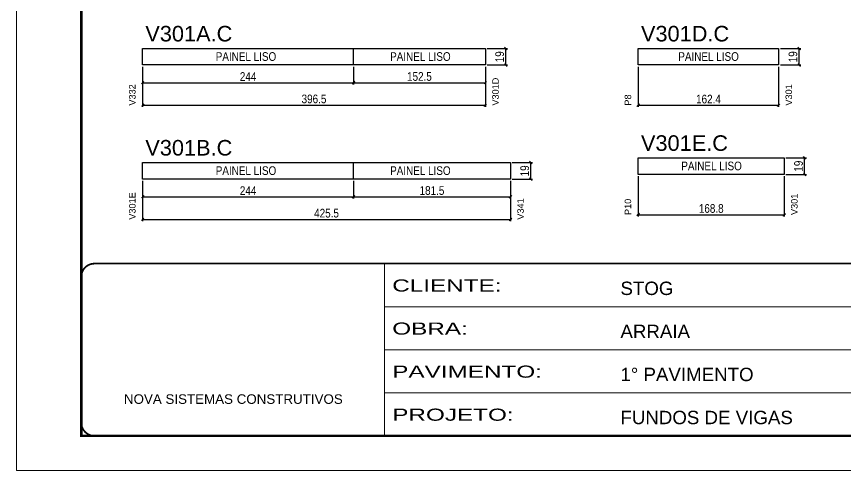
# Model space of a CAD drawing. Extents: x -3394 to 16474, y 3662 to 14397.
# Drawn here: x 5857 to 6816, y 12198 to 12723 of the extents above; entities that cross this region are included whole.
import ezdxf

# ---------------------------------------------------------------- set-up
doc = ezdxf.new("R2010")
doc.units = 0
doc.linetypes.add('CONTINUO', pattern=[0])
doc.linetypes.add('DASHED', pattern=[0.75, 0.5, -0.25])
doc.layers.get('0').update_dxf_attribs({"linetype": 'CONTINUOUS'})
doc.layers.get('Defpoints').update_dxf_attribs({"linetype": 'CONTINUOUS'})
for name, color, linetype in [('COTA', 241, 'CONTINUOUS'), ('NOMENCLATURA', 7, 'CONTINUOUS'), ('Painéis', 200, 'CONTINUOUS')]:
    doc.layers.add(name, color=color, linetype=linetype)
doc.layers.add('Folhas', color=255, linetype='CONTINUOUS', lineweight=9)
doc.layers.add('SARRAFO DE PRESSAO', color=251, linetype='DASHED', lineweight=9)
doc.styles.add('ARIAL', font='arial.ttf')
doc.styles.add('COTA TECNICA', font='techl___.ttf', dxfattribs={"height": 10})
doc.styles.add('Tecnologia', font='')
doc.styles.get('Tecnologia').set_extended_font_data('Forgotten Futurist')
doc.dimstyles.new('PAINEL', dxfattribs={"dimtxt": 10, "dimasz": 3, "dimexe": 3, "dimexo": 3, "dimgap": 3, "dimtad": 1, "dimdec": 1, "dimzin": 12, "dimdsep": 46, "dimtxsty": 'COTA TECNICA', "dimblk1": 'OBLIQUE', "dimblk2": 'OBLIQUE', "dimsah": 1, "dimcen": 0.9, "dimclrd": 4, "dimclre": 4, "dimclrt": 240, "dimadec": 1, "dimazin": 3, "dimtfac": 1, "dimtdec": 1, "dimtmove": 0, "dimatfit": 3, "dimfxl": 1, "dimtolj": 1, "dimtzin": 12, "dimarcsym": 0})

# ---------------------------------------------------------------- blocks, each defined once
blk = doc.blocks.new('9999999999')
at = {"color": 30, "linetype": 'CONTINUO'}
for p, q in [((98564.56, 34230.21), (98564.56, 34429.45)), ((98564.56, 34379.64), (99583.98, 34379.64)), ((98564.56, 34329.83), (99487.98, 34329.83)), ((98564.56, 34280.02), (99487.98, 34280.02))]:
    blk.add_line(p, q, dxfattribs=at)
at = {"color": 30, "linetype": 'CONTINUO', "const_width": 2}
blk.add_lwpolyline([(99583.98, 34230.21), (99583.98, 34414.45, 0.414214), (99568.98, 34429.45), (98228.98, 34429.45, 0.414214), (98213.98, 34414.45), (98213.98, 34245.21, 0.414214), (98228.98, 34230.21), (99583.98, 34230.21)], format="xyb", dxfattribs=at)
at = {"layer": 'Folhas'}
blk.add_lwpolyline([(98138.98, 34190.21), (99623.98, 34190.21), (99623.98, 35240.21), (98138.98, 35240.21)], close=True, dxfattribs=at)
at = {"layer": 'Folhas', "color": 30, "const_width": 3}
blk.add_lwpolyline([(98213.98, 34230.21), (99583.98, 34230.21), (99583.98, 35200.21), (98213.98, 35200.21)], close=True, dxfattribs=at)
at = {"color": 7, "linetype": 'Continuous', "ltscale": 5, "style": 'ARIAL'}
for s, height, p in [('STOG', 15.483, (98837.68, 34393.13)), ('ARRAIA', 15.483, (98837.68, 34343.32)), ('1° PAVIMENTO', 15.4829, (98837.68, 34293.51)), ('NOVA SISTEMAS CONSTRUTIVOS', 11.0592, (98263.19, 34267.21)), ('FUNDOS DE VIGAS', 15.4829, (98837.68, 34243.7))]:
    blk.add_text(s, height=height, dxfattribs=at).set_placement(p)
at = {"layer": 'Folhas', "color": 7, "style": 'Tecnologia', "width": 1.5}
for s, p in [('CLIENTE:', (98573.65, 34397.17)), ('OBRA:', (98573.65, 34347.31)), ('PAVIMENTO:', (98573.65, 34297.5)), ('PROJETO:', (98573.65, 34247.69))]:
    blk.add_text(s, height=14, dxfattribs=at).set_placement(p)
blk = doc.blocks.new('_Oblique')
at = {"color": 0, "linetype": 'ByBlock', "lineweight": -2}
blk.add_line((-0.5, -0.5), (0.5, 0.5), dxfattribs=at)
blk = doc.blocks.new('*D41')
at = {"layer": 'COTA', "color": 4, "linetype": 'Continuous', "lineweight": -2, "transparency": 16777216}
for p, q in [((6003.09, 12665.02), (6003.09, 12644.55)), ((6247.09, 12665.02), (6247.09, 12644.55)), ((6003.09, 12646.55), (6247.09, 12646.55))]:
    blk.add_line(p, q, dxfattribs=at)
at = {"layer": 'Defpoints', "color": 0, "linetype": 'Continuous', "transparency": 16777216}
for p in [(6003.09, 12667.02), (6247.09, 12667.02), (6247.09, 12646.55)]:
    blk.add_point(p, dxfattribs=at)
at = {"layer": 'COTA', "color": 4, "linetype": 'Continuous', "lineweight": -2, "transparency": 16777216, "xscale": 3, "yscale": 3, "zscale": 3, "rotation": 180}
blk.add_blockref('_Oblique', (6003.09, 12646.55), dxfattribs=at)
at = {"layer": 'COTA', "color": 4, "linetype": 'Continuous', "lineweight": -2, "transparency": 16777216, "xscale": 3, "yscale": 3, "zscale": 3}
blk.add_blockref('_Oblique', (6247.09, 12646.55), dxfattribs=at)
at = {"layer": 'COTA', "color": 240, "linetype": 'Continuous', "transparency": 16777216, "insert": (6125.09, 12653.63), "char_height": 10, "attachment_point": 5, "style": 'COTA TECNICA'}
blk.add_mtext('\\A1;244', dxfattribs=at)
blk = doc.blocks.new('*D42')
at = {"layer": 'COTA', "color": 4, "linetype": 'Continuous', "lineweight": -2, "transparency": 16777216}
for p, q in [((6247.09, 12665.02), (6247.09, 12644.55)), ((6399.59, 12665.02), (6399.59, 12644.55)), ((6247.09, 12646.55), (6399.59, 12646.55))]:
    blk.add_line(p, q, dxfattribs=at)
at = {"layer": 'Defpoints', "color": 0, "linetype": 'Continuous', "transparency": 16777216}
for p in [(6247.09, 12667.02), (6399.59, 12667.02), (6399.59, 12646.55)]:
    blk.add_point(p, dxfattribs=at)
at = {"layer": 'COTA', "color": 4, "linetype": 'Continuous', "lineweight": -2, "transparency": 16777216, "xscale": 3, "yscale": 3, "zscale": 3, "rotation": 180}
blk.add_blockref('_Oblique', (6247.09, 12646.55), dxfattribs=at)
at = {"layer": 'COTA', "color": 4, "linetype": 'Continuous', "lineweight": -2, "transparency": 16777216, "xscale": 3, "yscale": 3, "zscale": 3}
blk.add_blockref('_Oblique', (6399.59, 12646.55), dxfattribs=at)
at = {"layer": 'COTA', "color": 240, "linetype": 'Continuous', "transparency": 16777216, "insert": (6323.34, 12653.66), "char_height": 10, "attachment_point": 5, "style": 'COTA TECNICA'}
blk.add_mtext('\\A1;152.5', dxfattribs=at)
blk = doc.blocks.new('*D43')
at = {"layer": 'COTA', "color": 4, "linetype": 'Continuous', "lineweight": -2, "transparency": 16777216}
for p, q in [((6003.09, 12665.02), (6003.09, 12618.41)), ((6399.59, 12665.02), (6399.59, 12618.41)), ((6003.09, 12620.41), (6399.59, 12620.41))]:
    blk.add_line(p, q, dxfattribs=at)
at = {"layer": 'Defpoints', "color": 0, "linetype": 'Continuous', "transparency": 16777216}
for p in [(6003.09, 12667.02), (6399.59, 12667.02), (6399.59, 12620.41)]:
    blk.add_point(p, dxfattribs=at)
at = {"layer": 'COTA', "color": 4, "linetype": 'Continuous', "lineweight": -2, "transparency": 16777216, "xscale": 3, "yscale": 3, "zscale": 3, "rotation": 180}
blk.add_blockref('_Oblique', (6003.09, 12620.41), dxfattribs=at)
at = {"layer": 'COTA', "color": 4, "linetype": 'Continuous', "lineweight": -2, "transparency": 16777216, "xscale": 3, "yscale": 3, "zscale": 3}
blk.add_blockref('_Oblique', (6399.59, 12620.41), dxfattribs=at)
at = {"layer": 'COTA', "color": 240, "linetype": 'Continuous', "transparency": 16777216, "insert": (6201.34, 12627.66), "char_height": 10, "attachment_point": 5, "style": 'COTA TECNICA'}
blk.add_mtext('\\A1;396.5', dxfattribs=at)
blk = doc.blocks.new('*D44')
at = {"layer": 'COTA', "color": 4, "linetype": 'Continuous', "lineweight": -2, "transparency": 16777216}
for p, q in [((6401.59, 12686.02), (6425.27, 12686.02)), ((6423.27, 12667.02), (6423.27, 12686.02)), ((6401.59, 12667.02), (6425.27, 12667.02))]:
    blk.add_line(p, q, dxfattribs=at)
at = {"layer": 'Defpoints', "color": 0, "linetype": 'Continuous', "transparency": 16777216}
for p in [(6399.59, 12686.02), (6423.27, 12686.02), (6399.59, 12667.02)]:
    blk.add_point(p, dxfattribs=at)
at = {"layer": 'COTA', "color": 4, "linetype": 'Continuous', "lineweight": -2, "transparency": 16777216, "xscale": 3, "yscale": 3, "zscale": 3}
for p, rotation in [((6423.27, 12686.02), 90), ((6423.27, 12667.02), 270)]:
    blk.add_blockref('_Oblique', p, dxfattribs=dict(at, rotation=rotation))
at = {"layer": 'COTA', "color": 240, "linetype": 'Continuous', "transparency": 16777216, "insert": (6416.18, 12676.52), "char_height": 10, "attachment_point": 5, "rotation": 90, "style": 'COTA TECNICA'}
blk.add_mtext('\\A1;19', dxfattribs=at)
blk = doc.blocks.new('*D45')
at = {"layer": 'COTA', "color": 4, "linetype": 'Continuous', "lineweight": -2, "transparency": 16777216}
for p, q in [((6003.09, 12533.03), (6003.09, 12512.56)), ((6247.09, 12533.03), (6247.09, 12512.56)), ((6003.09, 12514.56), (6247.09, 12514.56))]:
    blk.add_line(p, q, dxfattribs=at)
at = {"layer": 'Defpoints', "color": 0, "linetype": 'Continuous', "transparency": 16777216}
for p in [(6003.09, 12535.03), (6247.09, 12535.03), (6247.09, 12514.56)]:
    blk.add_point(p, dxfattribs=at)
at = {"layer": 'COTA', "color": 4, "linetype": 'Continuous', "lineweight": -2, "transparency": 16777216, "xscale": 3, "yscale": 3, "zscale": 3, "rotation": 180}
blk.add_blockref('_Oblique', (6003.09, 12514.56), dxfattribs=at)
at = {"layer": 'COTA', "color": 4, "linetype": 'Continuous', "lineweight": -2, "transparency": 16777216, "xscale": 3, "yscale": 3, "zscale": 3}
blk.add_blockref('_Oblique', (6247.09, 12514.56), dxfattribs=at)
at = {"layer": 'COTA', "color": 240, "linetype": 'Continuous', "transparency": 16777216, "insert": (6125.09, 12521.63), "char_height": 10, "attachment_point": 5, "style": 'COTA TECNICA'}
blk.add_mtext('\\A1;244', dxfattribs=at)
blk = doc.blocks.new('*D46')
at = {"layer": 'COTA', "color": 4, "linetype": 'Continuous', "lineweight": -2, "transparency": 16777216}
for p, q in [((6247.09, 12533.03), (6247.09, 12512.56)), ((6428.59, 12533.03), (6428.59, 12512.56)), ((6247.09, 12514.56), (6428.59, 12514.56))]:
    blk.add_line(p, q, dxfattribs=at)
at = {"layer": 'Defpoints', "color": 0, "linetype": 'Continuous', "transparency": 16777216}
for p in [(6247.09, 12535.03), (6428.59, 12535.03), (6428.59, 12514.56)]:
    blk.add_point(p, dxfattribs=at)
at = {"layer": 'COTA', "color": 4, "linetype": 'Continuous', "lineweight": -2, "transparency": 16777216, "xscale": 3, "yscale": 3, "zscale": 3, "rotation": 180}
blk.add_blockref('_Oblique', (6247.09, 12514.56), dxfattribs=at)
at = {"layer": 'COTA', "color": 4, "linetype": 'Continuous', "lineweight": -2, "transparency": 16777216, "xscale": 3, "yscale": 3, "zscale": 3}
blk.add_blockref('_Oblique', (6428.59, 12514.56), dxfattribs=at)
at = {"layer": 'COTA', "color": 240, "linetype": 'Continuous', "transparency": 16777216, "insert": (6337.84, 12521.69), "char_height": 10, "attachment_point": 5, "style": 'COTA TECNICA'}
blk.add_mtext('\\A1;181.5', dxfattribs=at)
blk = doc.blocks.new('*D47')
at = {"layer": 'COTA', "color": 4, "linetype": 'Continuous', "lineweight": -2, "transparency": 16777216}
for p, q in [((6003.09, 12533.03), (6003.09, 12486.42)), ((6428.59, 12533.03), (6428.59, 12486.42)), ((6003.09, 12488.42), (6428.59, 12488.42))]:
    blk.add_line(p, q, dxfattribs=at)
at = {"layer": 'Defpoints', "color": 0, "linetype": 'Continuous', "transparency": 16777216}
for p in [(6003.09, 12535.03), (6428.59, 12535.03), (6428.59, 12488.42)]:
    blk.add_point(p, dxfattribs=at)
at = {"layer": 'COTA', "color": 4, "linetype": 'Continuous', "lineweight": -2, "transparency": 16777216, "xscale": 3, "yscale": 3, "zscale": 3, "rotation": 180}
blk.add_blockref('_Oblique', (6003.09, 12488.42), dxfattribs=at)
at = {"layer": 'COTA', "color": 4, "linetype": 'Continuous', "lineweight": -2, "transparency": 16777216, "xscale": 3, "yscale": 3, "zscale": 3}
blk.add_blockref('_Oblique', (6428.59, 12488.42), dxfattribs=at)
at = {"layer": 'COTA', "color": 240, "linetype": 'Continuous', "transparency": 16777216, "insert": (6215.84, 12495.53), "char_height": 10, "attachment_point": 5, "style": 'COTA TECNICA'}
blk.add_mtext('\\A1;425.5', dxfattribs=at)
blk = doc.blocks.new('*D48')
at = {"layer": 'COTA', "color": 4, "linetype": 'Continuous', "lineweight": -2, "transparency": 16777216}
for p, q in [((6430.59, 12554.03), (6454.27, 12554.03)), ((6452.27, 12535.03), (6452.27, 12554.03)), ((6430.59, 12535.03), (6454.27, 12535.03))]:
    blk.add_line(p, q, dxfattribs=at)
at = {"layer": 'Defpoints', "color": 0, "linetype": 'Continuous', "transparency": 16777216}
for p in [(6428.59, 12554.03), (6452.27, 12554.03), (6428.59, 12535.03)]:
    blk.add_point(p, dxfattribs=at)
at = {"layer": 'COTA', "color": 4, "linetype": 'Continuous', "lineweight": -2, "transparency": 16777216, "xscale": 3, "yscale": 3, "zscale": 3}
for p, rotation in [((6452.27, 12554.03), 90), ((6452.27, 12535.03), 270)]:
    blk.add_blockref('_Oblique', p, dxfattribs=dict(at, rotation=rotation))
at = {"layer": 'COTA', "color": 240, "linetype": 'Continuous', "transparency": 16777216, "insert": (6445.18, 12544.53), "char_height": 10, "attachment_point": 5, "rotation": 90, "style": 'COTA TECNICA'}
blk.add_mtext('\\A1;19', dxfattribs=at)
blk = doc.blocks.new('*D49')
at = {"layer": 'COTA', "color": 4, "linetype": 'Continuous', "lineweight": -2, "transparency": 16777216}
for p, q in [((6576.57, 12665.02), (6576.57, 12618.41)), ((6738.97, 12665.02), (6738.97, 12618.41)), ((6576.57, 12620.41), (6738.97, 12620.41))]:
    blk.add_line(p, q, dxfattribs=at)
at = {"layer": 'Defpoints', "color": 0, "linetype": 'Continuous', "transparency": 16777216}
for p in [(6576.57, 12667.02), (6738.97, 12667.02), (6738.97, 12620.41)]:
    blk.add_point(p, dxfattribs=at)
at = {"layer": 'COTA', "color": 4, "linetype": 'Continuous', "lineweight": -2, "transparency": 16777216, "xscale": 3, "yscale": 3, "zscale": 3, "rotation": 180}
blk.add_blockref('_Oblique', (6576.57, 12620.41), dxfattribs=at)
at = {"layer": 'COTA', "color": 4, "linetype": 'Continuous', "lineweight": -2, "transparency": 16777216, "xscale": 3, "yscale": 3, "zscale": 3}
blk.add_blockref('_Oblique', (6738.97, 12620.41), dxfattribs=at)
at = {"layer": 'COTA', "color": 240, "linetype": 'Continuous', "transparency": 16777216, "insert": (6657.77, 12627.52), "char_height": 10, "attachment_point": 5, "style": 'COTA TECNICA'}
blk.add_mtext('\\A1;162.4', dxfattribs=at)
blk = doc.blocks.new('*D50')
at = {"layer": 'COTA', "color": 4, "linetype": 'Continuous', "lineweight": -2, "transparency": 16777216}
for p, q in [((6740.97, 12686.02), (6764.65, 12686.02)), ((6762.65, 12667.02), (6762.65, 12686.02)), ((6740.97, 12667.02), (6764.65, 12667.02))]:
    blk.add_line(p, q, dxfattribs=at)
at = {"layer": 'Defpoints', "color": 0, "linetype": 'Continuous', "transparency": 16777216}
for p in [(6738.97, 12686.02), (6762.65, 12686.02), (6738.97, 12667.02)]:
    blk.add_point(p, dxfattribs=at)
at = {"layer": 'COTA', "color": 4, "linetype": 'Continuous', "lineweight": -2, "transparency": 16777216, "xscale": 3, "yscale": 3, "zscale": 3}
for p, rotation in [((6762.65, 12686.02), 90), ((6762.65, 12667.02), 270)]:
    blk.add_blockref('_Oblique', p, dxfattribs=dict(at, rotation=rotation))
at = {"layer": 'COTA', "color": 240, "linetype": 'Continuous', "transparency": 16777216, "insert": (6755.56, 12676.52), "char_height": 10, "attachment_point": 5, "rotation": 90, "style": 'COTA TECNICA'}
blk.add_mtext('\\A1;19', dxfattribs=at)
blk = doc.blocks.new('*D51')
at = {"layer": 'COTA', "color": 4, "linetype": 'Continuous', "lineweight": -2, "transparency": 16777216}
for p, q in [((6576.57, 12538.46), (6576.57, 12491.85)), ((6745.37, 12538.46), (6745.37, 12491.85)), ((6576.57, 12493.85), (6745.37, 12493.85))]:
    blk.add_line(p, q, dxfattribs=at)
at = {"layer": 'Defpoints', "color": 0, "linetype": 'Continuous', "transparency": 16777216}
for p in [(6576.57, 12540.46), (6745.37, 12540.46), (6745.37, 12493.85)]:
    blk.add_point(p, dxfattribs=at)
at = {"layer": 'COTA', "color": 4, "linetype": 'Continuous', "lineweight": -2, "transparency": 16777216, "xscale": 3, "yscale": 3, "zscale": 3, "rotation": 180}
blk.add_blockref('_Oblique', (6576.57, 12493.85), dxfattribs=at)
at = {"layer": 'COTA', "color": 4, "linetype": 'Continuous', "lineweight": -2, "transparency": 16777216, "xscale": 3, "yscale": 3, "zscale": 3}
blk.add_blockref('_Oblique', (6745.37, 12493.85), dxfattribs=at)
at = {"layer": 'COTA', "color": 240, "linetype": 'Continuous', "transparency": 16777216, "insert": (6660.97, 12500.97), "char_height": 10, "attachment_point": 5, "style": 'COTA TECNICA'}
blk.add_mtext('\\A1;168.8', dxfattribs=at)
blk = doc.blocks.new('*D52')
at = {"layer": 'COTA', "color": 4, "linetype": 'Continuous', "lineweight": -2, "transparency": 16777216}
for p, q in [((6747.37, 12559.46), (6771.05, 12559.46)), ((6769.05, 12540.46), (6769.05, 12559.46)), ((6747.37, 12540.46), (6771.05, 12540.46))]:
    blk.add_line(p, q, dxfattribs=at)
at = {"layer": 'Defpoints', "color": 0, "linetype": 'Continuous', "transparency": 16777216}
for p in [(6745.37, 12559.46), (6769.05, 12559.46), (6745.37, 12540.46)]:
    blk.add_point(p, dxfattribs=at)
at = {"layer": 'COTA', "color": 4, "linetype": 'Continuous', "lineweight": -2, "transparency": 16777216, "xscale": 3, "yscale": 3, "zscale": 3}
for p, rotation in [((6769.05, 12559.46), 90), ((6769.05, 12540.46), 270)]:
    blk.add_blockref('_Oblique', p, dxfattribs=dict(at, rotation=rotation))
at = {"layer": 'COTA', "color": 240, "linetype": 'Continuous', "transparency": 16777216, "insert": (6761.96, 12549.96), "char_height": 10, "attachment_point": 5, "rotation": 90, "style": 'COTA TECNICA'}
blk.add_mtext('\\A1;19', dxfattribs=at)

msp = doc.modelspace()

# ---------------------------------------------------------------- linework, layer by layer
at = {"layer": 'Painéis', "linetype": 'Continuous'}
for p, q in [((6003.09, 12686.02), (6399.59, 12686.02)), ((6003.09, 12667.02), (6003.09, 12686.02)), ((6247.09, 12667.02), (6247.09, 12686.02)), ((6399.59, 12686.02), (6399.59, 12667.02)), ((6576.57, 12686.02), (6738.97, 12686.02)), ((6576.57, 12667.02), (6576.57, 12686.02)), ((6738.97, 12686.02), (6738.97, 12667.02)), ((6399.59, 12667.02), (6003.09, 12667.02)), ((6738.97, 12667.02), (6576.57, 12667.02)), ((6003.09, 12554.03), (6428.59, 12554.03)), ((6003.09, 12535.03), (6003.09, 12554.03)), ((6247.09, 12535.03), (6247.09, 12554.03)), ((6428.59, 12554.03), (6428.59, 12535.03)), ((6576.57, 12559.46), (6745.37, 12559.46)), ((6576.57, 12540.46), (6576.57, 12559.46)), ((6745.37, 12559.46), (6745.37, 12540.46)), ((6428.59, 12535.03), (6003.09, 12535.03)), ((6745.37, 12540.46), (6576.57, 12540.46))]:
    msp.add_line(p, q, dxfattribs=at)

# ---------------------------------------------------------------- block references
at = {"layer": 'SARRAFO DE PRESSAO', "color": 6, "linetype": 'ByBlock'}
msp.add_blockref('9999999999', (-92281.77, -21992.23), dxfattribs=at)

# ---------------------------------------------------------------- texts
at = {"layer": 'COTA', "color": 240, "linetype": 'Continuous', "char_height": 10, "attachment_point": 5, "style": 'COTA TECNICA'}
for insert in [(6122.65, 12676.72), (6324.43, 12676.72), (6657.89, 12676.72), (6661.37, 12550.15), (6122.65, 12544.72), (6324.43, 12544.72)]:
    msp.add_mtext('\\A1;PAINEL LISO', dxfattribs=dict(at, insert=insert))
at = {"layer": 'NOMENCLATURA', "linetype": 'Continuous', "style": 'ARIAL'}
for s, p in [('V301A.C', (6006.19, 12694.24)), ('V301D.C', (6579.67, 12694.24)), ('V301E.C', (6579.67, 12567.68)), ('V301B.C', (6006.19, 12562.25))]:
    msp.add_text(s, height=18, dxfattribs=at).set_placement(p)
for s, p in [('V301D', (6415.09, 12620.01)), ('V332', (5994.85, 12620.01)), ('V301', (6754.47, 12620.01)), ('P8', (6568.33, 12620.01)), ('V301E', (5994.85, 12488.02)), ('V301', (6760.87, 12493.44)), ('V341', (6444.09, 12488.02)), ('P10', (6568.33, 12493.44))]:
    msp.add_text(s, height=7.567, rotation=90, dxfattribs=at).set_placement(p)

# ---------------------------------------------------------------- dimensions: what is measured, and where the dimension line sits
at = {"layer": 'COTA', "linetype": 'Continuous'}
for base, p1, p2, picture, middle in [((6423.27, 12686.02), (6399.59, 12667.02), (6399.59, 12686.02), '*D44', (6416.18, 12676.52)), ((6762.65, 12686.02), (6738.97, 12667.02), (6738.97, 12686.02), '*D50', (6755.56, 12676.52)), ((6452.27, 12554.03), (6428.59, 12535.03), (6428.59, 12554.03), '*D48', (6445.18, 12544.53)), ((6769.05, 12559.46), (6745.37, 12540.46), (6745.37, 12559.46), '*D52', (6761.96, 12549.96))]:
    dim = msp.add_linear_dim(base=base, p1=p1, p2=p2, angle=90, dimstyle='PAINEL', override={"dimexe": 2, "dimexo": 2, "dimgap": 2, "dimadec": 8, "dimtix": 1, "dimatfit": 2, "dimldrblk": 'Oblique'}, dxfattribs=at)
    dim.commit()
    dim.dimension.update_dxf_attribs({"geometry": picture, "text_midpoint": middle})
for base, p1, p2, picture, middle in [((6247.09, 12646.55), (6003.09, 12667.02), (6247.09, 12667.02), '*D41', (6125.09, 12653.63)), ((6399.59, 12620.41), (6003.09, 12667.02), (6399.59, 12667.02), '*D43', (6201.34, 12627.66)), ((6399.59, 12646.55), (6247.09, 12667.02), (6399.59, 12667.02), '*D42', (6323.34, 12653.66)), ((6738.97, 12620.41), (6576.57, 12667.02), (6738.97, 12667.02), '*D49', (6657.77, 12627.52)), ((6247.09, 12514.56), (6003.09, 12535.03), (6247.09, 12535.03), '*D45', (6125.09, 12521.63)), ((6428.59, 12488.42), (6003.09, 12535.03), (6428.59, 12535.03), '*D47', (6215.84, 12495.53)), ((6428.59, 12514.56), (6247.09, 12535.03), (6428.59, 12535.03), '*D46', (6337.84, 12521.69)), ((6745.37, 12493.85), (6576.57, 12540.46), (6745.37, 12540.46), '*D51', (6660.97, 12500.97))]:
    dim = msp.add_linear_dim(base=base, p1=p1, p2=p2, dimstyle='PAINEL', override={"dimexe": 2, "dimexo": 2, "dimgap": 2, "dimadec": 8, "dimtix": 1, "dimatfit": 2, "dimldrblk": 'Oblique'}, dxfattribs=at)
    dim.commit()
    dim.dimension.update_dxf_attribs({"geometry": picture, "text_midpoint": middle})

doc.saveas('drawing.dxf')
